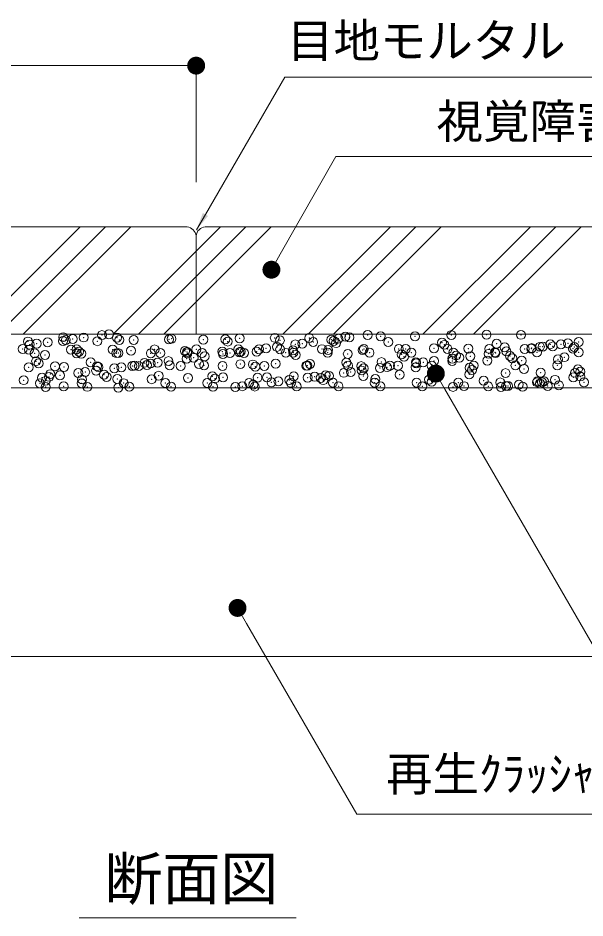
# Model space of a CAD drawing. Units: millimetres at full size, sheet at 1:10; details may follow other scales. Extents: x 170 to 2908, y 2192 to 4059.
# Drawn here: x 685 to 1001, y 2791 to 3294 of the extents above; entities that cross this region are included whole.
import ezdxf
from ezdxf.enums import TextEntityAlignment as Align

# ---------------------------------------------------------------- set-up
doc = ezdxf.new("R2010")
doc.units = ezdxf.units.MM
doc.header["$LTSCALE"] = 10
doc.header["$PDMODE"] = 32
doc.header["$PDSIZE"] = 5
doc.linetypes.add('USER1', pattern=[50, 37.5, -12.5])
for name, color, linetype, lineweight in [('0_2', 1, 'Continuous', 13), ('_0-0_', 7, 'Continuous', 13), ('ハッチ', 4, 'Continuous', 13), ('寸法', 3, 'Continuous', 13), ('本体', 7, 'Continuous', 13)]:
    doc.layers.add(name, color=color, linetype=linetype, lineweight=lineweight)
doc.styles.add('ＭＳ ゴシック', font='')
doc.styles.get('ＭＳ ゴシック').set_extended_font_data('MS Gothic')

# ---------------------------------------------------------------- blocks, each defined once
blk = doc.blocks.new('filled_dot')
at = {"color": 0, "linetype": 'Continuous', "lineweight": -2, "const_width": 1.25}
blk.add_lwpolyline([(-0.625, 0, 1), (0.625, 0, 1)], format="xyb", close=True, dxfattribs=at)
blk = doc.blocks.new('filled_arrow')
at = {"color": 0, "linetype": 'Continuous', "lineweight": -2}
blk.add_solid([(7.5, 1.25), (0, 0), (7.5, -1.25)], dxfattribs=at)

msp = doc.modelspace()

# ---------------------------------------------------------------- linework, layer by layer
at = {"layer": '0_2'}
for p in [(484.13, 3267.1), (784.13, 3202.09)]:
    msp.add_line(p, (784.13, 3267.1), dxfattribs=at)
at = {"layer": '_0-0_', "color": 1}
for p, q in [((833.55, 3260.6), (1233.04, 3260.6)), ((862.01, 3216.31), (1185.59, 3216.31)), ((873.72, 2849.02), (1198.77, 2849.02))]:
    msp.add_line(p, q, dxfattribs=at)
for points in [[(784.32, 3175.33), (789.32, 3183.99), (833.55, 3260.6)], [(826.14, 3153.11), (831.08, 3161.81), (862.01, 3216.31)], [(917.91, 3095.09), (922.92, 3086.43), (1035.35, 2892.04)], [(807.23, 2964.18), (812.23, 2955.52), (873.72, 2849.02)]]:
    msp.add_lwpolyline(points, dxfattribs=at)
at = {"layer": 'ハッチ'}
for p, q in [((719.39, 3177.09), (659.39, 3117.09)), ((733.53, 3177.09), (673.53, 3117.09)), ((797.75, 3177.09), (737.75, 3117.09)), ((811.89, 3177.09), (751.89, 3117.09)), ((892.51, 3177.09), (832.51, 3117.09)), ((906.65, 3177.09), (846.65, 3117.09)), ((970.64, 3177.09), (910.64, 3117.09)), ((984.78, 3177.09), (924.78, 3117.09))]:
    msp.add_line(p, q, dxfattribs=at)
at = {"layer": 'ハッチ', "linetype": 'USER1'}
for p, q in [((747.68, 3177.09), (687.68, 3117.09)), ((826.04, 3177.09), (766.04, 3117.09)), ((920.79, 3177.09), (860.79, 3117.09)), ((998.92, 3177.09), (938.92, 3117.09))]:
    msp.add_line(p, q, dxfattribs=at)
at = {"layer": 'ハッチ'}
for p in [(709.91, 3115.44), (721.4, 3115.23), (731.58, 3116.57), (735.49, 3117.08), (739.93, 3115.18), (808.38, 3114.8), (828.02, 3115.05), (847.2, 3114.96), (867.46, 3115.69), (869.63, 3115.33), (879.82, 3116.67), (887.09, 3115.94), (906.28, 3115.84), (926.53, 3116.57), (946.17, 3116.82), (965.35, 3116.73), (690.24, 3113.02), (691.21, 3111.25), (695.11, 3111.77), (701.21, 3112.57), (709.87, 3113.27), (711.4, 3113.91), (715.3, 3114.43), (729.05, 3113.18), (741.31, 3113.91), (749.31, 3113.91), (768.94, 3114.16), (770.38, 3114.52), (788.13, 3114.07), (800.39, 3114.26), (801.77, 3112.99), (829.25, 3110.01), (830.84, 3113.6), (839.44, 3111.35), (843.34, 3111.86), (849.44, 3112.67), (859.63, 3114.01), (860.85, 3113.34), (862.24, 3112.07), (863.53, 3114.52), (891.31, 3112.67), (921.32, 3112.42), (922.7, 3111.15), (951.77, 3111.75), (956.31, 3109.79), (975.94, 3110.04), (977.49, 3110.11), (981.78, 3111.5), (983.16, 3110.23), (987.67, 3111.45), (991.58, 3111.96), (995.12, 3109.95), (997.67, 3112.76), (687.37, 3108.85), (690.86, 3108.44), (694.03, 3106.42), (699.75, 3105.51), (714.22, 3108.48), (717.38, 3108.6), (717.38, 3106.46), (718.76, 3107.33), (720.01, 3106.24), (737.57, 3108.52), (739.64, 3106.49), (740.74, 3106.51), (747.83, 3107.93), (758.83, 3106.4), (760.93, 3108.56), (764.09, 3106.55), (777.84, 3107.68), (779.08, 3107.13), (779.23, 3106.41), (784.29, 3108.61), (787.45, 3106.59), (788.88, 3104.69), (798.72, 3107.38), (799.06, 3106.04), (802.97, 3106.55), (807.64, 3108.65), (808.3, 3107.01), (809.06, 3107.35), (810.81, 3106.63), (817.9, 3107.29), (819.25, 3108.69), (823.16, 3109.21), (831, 3108.69), (834.16, 3106.68), (838.16, 3108.02), (838.31, 3106.76), (839.69, 3105.49), (854.36, 3108.73), (857.52, 3106.72), (857.79, 3108.27), (868.76, 3106.09), (876.98, 3108.17), (877.71, 3108.78), (880.87, 3106.76), (897.23, 3108.9), (898.77, 3105.83), (900.15, 3104.57), (901.07, 3108.82), (904.23, 3106.8), (916.86, 3109.15), (924.42, 3108.86), (927.59, 3106.85), (929.23, 3105.17), (936.05, 3109.06), (937.11, 3104.79), (947.3, 3106.13), (947.78, 3108.9), (950.94, 3106.89), (951.2, 3106.65), (957.3, 3107.45), (959.24, 3104.91), (967.48, 3108.79), (971.14, 3108.95), (971.39, 3109.3), (974.3, 3106.93), (994.49, 3108.99), (997.65, 3106.97), (694.83, 3102.01), (696.22, 3100.75), (725.29, 3101.35), (755.3, 3101.09), (756.68, 3099.83), (758.69, 3100.72), (762.59, 3101.23), (768.69, 3102.04), (769.41, 3099.71), (778.88, 3103.38), (782.78, 3103.89), (785.75, 3100.43), (788.6, 3099.62), (808.86, 3100.35), (815.76, 3100.17), (828.49, 3100.6), (846.21, 3099.51), (847.67, 3100.5), (867.93, 3101.23), (868.9, 3099.47), (887.56, 3101.48), (892.26, 3099.51), (896.73, 3099.48), (906.75, 3101.39), (906.92, 3100.82), (910.82, 3101.33), (915.62, 3099.55), (916.92, 3102.13), (927.01, 3102.12), (927.11, 3103.47), (931.01, 3103.99), (938.97, 3099.59), (946.64, 3102.37), (960.62, 3103.65), (962.33, 3099.64), (965.82, 3102.28), (985.68, 3099.68), (986.08, 3103.01), (989.69, 3104.25), (690.71, 3098.57), (702.74, 3094.77), (705.41, 3099.17), (710.34, 3098.82), (718.31, 3095.4), (722.21, 3095.92), (728.31, 3096.72), (728.77, 3099.21), (729.53, 3098.73), (732.75, 3094.51), (738.5, 3098.06), (742.4, 3098.58), (748.5, 3099.38), (749.78, 3099.46), (752.12, 3099.25), (775.48, 3099.3), (798.84, 3099.34), (817.14, 3098.91), (822.19, 3099.38), (845.55, 3099.42), (866.54, 3095.5), (870.45, 3096.01), (876.23, 3099.25), (876.54, 3096.82), (877.61, 3097.98), (886.73, 3098.16), (890.64, 3098.67), (897.71, 3094.45), (906.68, 3098.59), (917.34, 3094.7), (936.52, 3094.61), (936.69, 3098.33), (938.07, 3097.06), (956.78, 3095.34), (967.14, 3097.67), (976.41, 3095.59), (995.6, 3095.5), (997.15, 3097.41), (998.54, 3096.14), (687.93, 3091.4), (696.92, 3089.66), (698.12, 3092.75), (700.23, 3091.06), (702.03, 3093.26), (708.12, 3094.06), (720.28, 3089.7), (720.48, 3091.79), (734.13, 3093.24), (740.11, 3092.04), (743.63, 3089.74), (759.3, 3091.95), (763.2, 3093.85), (766.99, 3089.78), (779.56, 3092.68), (790.34, 3089.83), (793.22, 3093.59), (794.6, 3092.32), (799.19, 3092.93), (813.7, 3089.87), (818.37, 3092.83), (823.67, 3092.93), (826.17, 3090.18), (830.07, 3090.7), (836.17, 3091.5), (837.06, 3089.91), (838.63, 3093.56), (846.36, 3092.84), (850.26, 3093.36), (853.68, 3092.67), (855.06, 3091.4), (856.36, 3094.16), (858.26, 3093.81), (860.41, 3089.95), (877.45, 3093.72), (883.77, 3090), (884.13, 3092.01), (907.12, 3090.04), (914.14, 3091.75), (915.53, 3090.48), (930.48, 3090.08), (944.6, 3091.08), (953.84, 3090.12), (974.4, 3090.28), (974.61, 3090.83), (975.99, 3089.56), (977.19, 3090.17), (978.3, 3090.8), (984.4, 3091.6), (994.59, 3092.94), (998.49, 3093.45), (1000.55, 3090.21), (700.08, 3087.64), (710.21, 3087.93), (723.44, 3087.68), (740.66, 3087.27), (746.79, 3087.73), (770.15, 3087.77), (793.51, 3087.81), (805.98, 3087.53), (809.88, 3088.04), (815.98, 3088.84), (816.86, 3087.85), (840.22, 3087.9), (863.58, 3087.94), (886.93, 3087.98), (910.29, 3088.02), (927.48, 3087.67), (933.64, 3088.07), (947.11, 3087.92), (954.21, 3087.62), (957, 3088.11), (958.12, 3088.14), (964.21, 3088.94), (966.3, 3087.83), (980.36, 3088.15), (986.55, 3088.56)]:
    msp.add_point(p, dxfattribs=at)
at = {"layer": '寸法'}
msp.add_line((718.84, 2790.97), (839.96, 2790.97), dxfattribs=at)
at = {"layer": '本体'}
for p, q in [((779.16, 3177.09), (489.13, 3177.09)), ((1079.16, 3177.09), (789.13, 3177.09)), ((784.13, 3172.09), (784.13, 3117.09)), ((784.13, 3117.09), (784.13, 3172.09)), ((414.39, 3117.09), (1203.82, 3117.09)), ((414.39, 3087.09), (1203.82, 3087.09)), ((414.39, 2937.09), (1204.44, 2937.09))]:
    msp.add_line(p, q, dxfattribs=at)
for centre, radius, start, end in [((778.13, 3171.1), 6.08, 9.4106, 80.284), ((789.76, 3171.47), 5.66, 96.3109, 173.6911)]:
    msp.add_arc(centre, radius, start, end, dxfattribs=at)

# ---------------------------------------------------------------- block references
at = {"layer": '0_2', "xscale": 4, "yscale": 4, "rotation": 180}
msp.add_blockref('filled_dot', (784.13, 3267.1), dxfattribs=at)
at = {"layer": '_0-0_', "color": 1}
for name, p, xscale, yscale, rotation in [('filled_arrow', (784.32, 3175.33), 1.33, 1.33, 60), ('filled_dot', (826.14, 3153.11), 4, 4, 60.4), ('filled_dot', (917.91, 3095.09), 4, 4, 300), ('filled_dot', (807.23, 2964.18), 4, 4, 300)]:
    msp.add_blockref(name, p, dxfattribs=dict(at, xscale=xscale, yscale=yscale, rotation=rotation))

# ---------------------------------------------------------------- texts
at = {"layer": '_0-0_', "color": 3, "style": 'ＭＳ ゴシック'}
for s, p in [('目地モルタル（1：2）\u3000幅3～4mm', (834.9, 3265.85)), ('視覚障害者用ブロック', (918.31, 3220.82)), ('再生ｸﾗｯｼｬ-ﾗﾝ(RC-40)路盤', (890.1, 2856.26))]:
    msp.add_text(s, height=18.99, dxfattribs=at).set_placement(p, align=Align.BOTTOM_LEFT)
at = {"layer": '寸法', "style": 'ＭＳ ゴシック'}
msp.add_text('断面図', height=23.74, dxfattribs=at).set_placement((732.88, 2794.02), align=Align.BOTTOM_LEFT)

doc.saveas('drawing.dxf')
